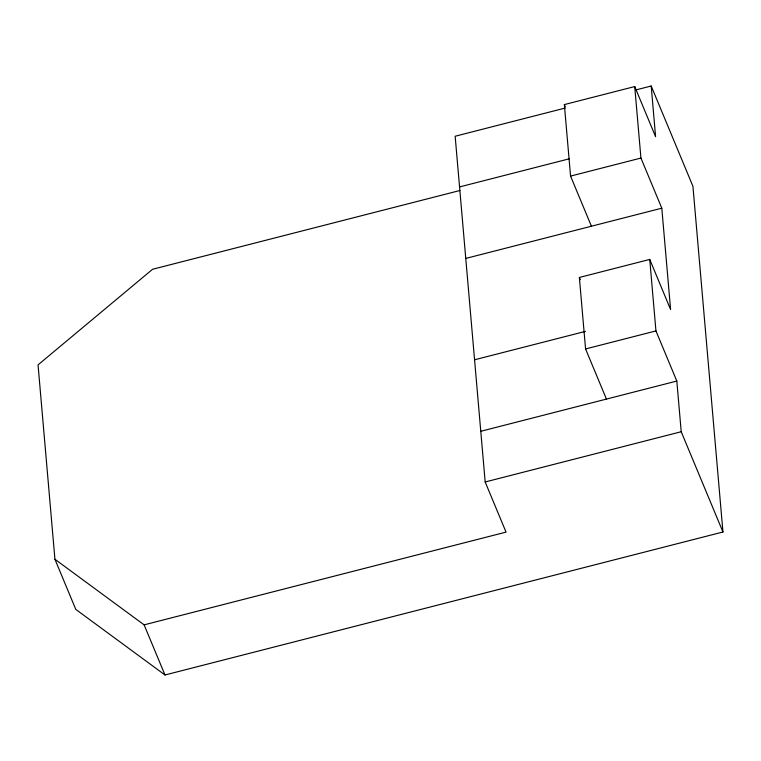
<?xml version="1.0" encoding="UTF-8"?>
<svg xmlns="http://www.w3.org/2000/svg" width="761" height="761" viewBox="0 0 761 761"><rect width="100%" height="100%" fill="white"/><g stroke="black" fill="none" stroke-linecap="round" stroke-linejoin="round"><path stroke-width="1.14" d="M591.43 226.226L570.56 176.095L564.358 104.59L634.722 86.564L655.592 136.695L651.197 86.012L636.291 89.827M565.214 108.043L455.154 136.248L485.176 481.979L506.046 532.11L144.124 624.857L54.935 559.268L38.05 364.871L152.561 269.28L459.91 190.507M459.558 186.93L569.228 158.821M570.56 176.095L640.933 158.06L634.722 86.564M465.761 258.426L661.804 208.191L640.933 158.06M606.441 399.087L585.57 348.957L579.368 277.461L649.742 259.425L670.603 309.556L661.804 208.191M474.569 359.791L585.38 331.396M585.57 348.957L655.944 330.921L649.742 259.425M480.771 431.297L676.814 381.052L655.944 330.921M485.176 481.979L681.219 431.734L676.814 381.052M54.935 559.268L75.796 609.399L164.994 674.988L722.95 531.996L692.929 186.274L651.197 86.012M564.358 104.59L565.261 106.778M681.219 431.734L722.95 531.996M579.368 277.461L580.272 279.639M144.124 624.857L164.994 674.988"/></g></svg>
